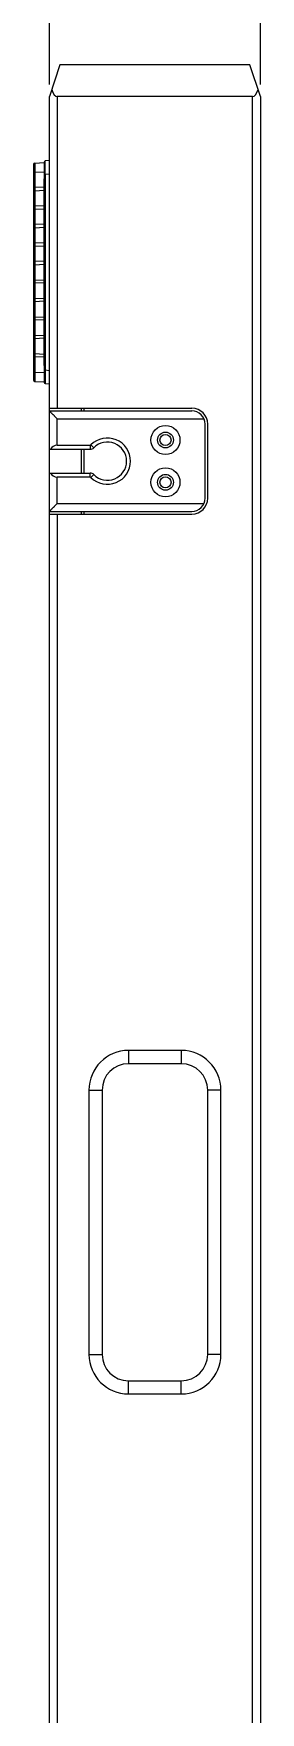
# Model space of a CAD drawing. Header units: millimetres. Extents: x 1177 to 3850, y 93 to 1984.
# Drawn here: x 2534 to 2620, y 803 to 1438 of the extents above; entities that cross this region are included whole.
import ezdxf

# ---------------------------------------------------------------- set-up
doc = ezdxf.new("R2010")
doc.units = ezdxf.units.MM
doc.header["$LTSCALE"] = 0.1
doc.layers.get('0').update_dxf_attribs({"lineweight": 13})
doc.layers.get('Defpoints').update_dxf_attribs({"lineweight": 9})
doc.layers.add('标注', color=251, linetype='Continuous', lineweight=9)
doc.styles.get("Standard").update_dxf_attribs({"font": 'arial.ttf'})
doc.dimstyles.new('STANDARD 9', dxfattribs={"dimscale": 9, "dimtxt": 2.5, "dimasz": 1.5, "dimexe": 0.5, "dimexo": 0.5, "dimgap": 0.5, "dimtad": 1, "dimtoh": 1, "dimdec": 1, "dimzin": 9, "dimdsep": 46, "dimtxsty": 'Standard', "dimcen": 0, "dimclrd": 256, "dimclre": 256, "dimclrt": 256, "dimadec": 0, "dimazin": 0, "dimtp": 0.01, "dimtm": 0.01, "dimtfac": 1, "dimtdec": 1, "dimtofl": 0, "dimtmove": 0, "dimatfit": 3, "dimfxl": 1, "dimtolj": 1, "dimtzin": 4, "dimlwd": -1, "dimlwe": -1, "dimarcsym": 0})

# ---------------------------------------------------------------- blocks, each defined once
blk = doc.blocks.new('*D6')
at = {"layer": 'Defpoints', "color": 0, "transparency": 16777216}
for p in [(2619.74, 1452.06), (2539.74, 1414.4), (2619.74, 1414.4)]:
    blk.add_point(p, dxfattribs=at)
at = {"layer": '标注', "transparency": 16777216}
for p, q in [((2539.74, 1418.9), (2539.74, 1456.56)), ((2619.74, 1418.9), (2619.74, 1456.56)), ((2553.24, 1452.06), (2606.24, 1452.06))]:
    blk.add_line(p, q, dxfattribs=at)
for points in [[(2553.24, 1454.31), (2553.24, 1449.81), (2539.74, 1452.06)], [(2606.24, 1454.31), (2606.24, 1449.81), (2619.74, 1452.06)]]:
    blk.add_solid(points, dxfattribs=at)
at = {"layer": '标注', "transparency": 16777216, "insert": (2579.74, 1468.05), "char_height": 22.5, "attachment_point": 5}
blk.add_mtext('\\A1;80', dxfattribs=at)

msp = doc.modelspace()

# ---------------------------------------------------------------- linework, layer by layer
for p, q in [((2539.74, 1296.4), (2593.74, 1296.4)), ((2551.74, 1296.4), (2551.74, 1295.4)), ((2552.74, 1296.4), (2552.74, 1295.4)), ((2539.74, 1295.4), (2593.74, 1295.4)), ((2542.74, 1292.4), (2598.32, 1292.4)), ((2542.74, 1282.4), (2542.74, 1292.4)), ((2598.74, 1262.4), (2598.74, 1290.4)), ((2599.74, 1262.4), (2599.74, 1290.4)), ((2539.74, 1280.9), (2555.16, 1280.9)), ((2542.74, 1282.4), (2555.16, 1282.4)), ((2551.74, 1280.9), (2551.74, 1271.9)), ((2552.74, 1280.9), (2552.74, 1271.9)), ((2555.16, 1282.4), (2555.16, 1280.9)), ((2555.51, 1282.55), (2556.58, 1281.49)), ((2539.74, 1271.9), (2555.16, 1271.9)), ((2555.16, 1270.4), (2555.16, 1271.9)), ((2555.51, 1270.25), (2556.58, 1271.31)), ((2555.16, 1270.4), (2542.74, 1270.4)), ((2542.74, 1260.4), (2542.74, 1270.4)), ((2542.74, 1260.4), (2598.32, 1260.4)), ((2539.74, 1257.4), (2593.74, 1257.4)), ((2539.74, 1256.4), (2593.74, 1256.4)), ((2542.74, 1256.4), (2542.74, 645.4)), ((2551.74, 1257.4), (2551.74, 1256.4)), ((2552.74, 1257.4), (2552.74, 1256.4)), ((2589.74, 1053.4), (2569.74, 1053.4)), ((2569.74, 1053.4), (2569.74, 1048.4)), ((2589.74, 1048.4), (2569.74, 1048.4)), ((2589.74, 1053.4), (2589.74, 1048.4)), ((2554.74, 1038.4), (2554.74, 938.4)), ((2554.74, 1038.4), (2559.74, 1038.4)), ((2559.74, 1038.4), (2559.74, 938.4)), ((2604.74, 1038.4), (2599.74, 1038.4)), ((2599.74, 938.4), (2599.74, 1038.4)), ((2604.74, 938.4), (2604.74, 1038.4)), ((2554.74, 938.4), (2559.74, 938.4)), ((2604.74, 938.4), (2599.74, 938.4)), ((2569.74, 923.4), (2569.74, 928.4)), ((2569.74, 928.4), (2589.74, 928.4)), ((2589.74, 923.4), (2589.74, 928.4)), ((2569.74, 923.4), (2589.74, 923.4))]:
    msp.add_line(p, q)
for centre, radius in [((2583.74, 1284.4), 5.5), ((2583.74, 1284.4), 3), ((2583.74, 1284.4), 2.1), ((2583.74, 1268.4), 5.5), ((2583.74, 1268.4), 3), ((2583.74, 1268.4), 2.1)]:
    msp.add_circle(centre, radius)
for centre, radius, start, end in [((2593.74, 1290.4), 6, 0, 90), ((2593.74, 1290.4), 5, 0, 90), ((2561.74, 1276.4), 8.75, 224.64425, 135.35575), ((2561.74, 1276.4), 7.25, 224.64425, 135.35575), ((2555.16, 1282.9), 0.5, 270, 315.35575), ((2555.16, 1282.9), 2, 270, 315.35575), ((2555.16, 1269.9), 2, 44.64425, 90), ((2555.16, 1269.9), 0.5, 44.64425, 90), ((2593.74, 1262.4), 6, 270, 0), ((2593.74, 1262.4), 5, 270, 0), ((2569.74, 1038.4), 15, 90, 180), ((2569.74, 1038.4), 10, 90, 180), ((2589.74, 1038.4), 15, 0, 90), ((2589.74, 1038.4), 10, 0, 90), ((2569.74, 938.4), 15, 180, 270), ((2569.74, 938.4), 10, 180, 270), ((2589.74, 938.4), 15, 270, 0), ((2589.74, 938.4), 10, 270, 0)]:
    msp.add_arc(centre, radius, start, end)
for centre, start_param, end_param in [((2542.74, 1279.4), -3.141593, -2.094395), ((2542.74, 1273.4), -1.047198, 0)]:
    msp.add_ellipse(centre, major_axis=(0, -3), ratio=1, start_param=start_param, end_param=end_param)
for points, knots in [([(2539.74, 1295.4), (2539.74, 1295.4), (2539.74, 1295.4), (2539.74, 1295.39), (2539.75, 1295.39), (2539.76, 1295.38), (2539.77, 1295.37), (2539.79, 1295.35), (2539.83, 1295.31), (2539.87, 1295.27), (2539.93, 1295.21), (2539.99, 1295.15), (2540.06, 1295.08), (2540.13, 1295.01), (2540.25, 1294.89), (2540.4, 1294.74), (2540.6, 1294.54), (2540.81, 1294.33), (2541.03, 1294.11), (2541.26, 1293.88), (2541.5, 1293.64), (2541.82, 1293.32), (2542.24, 1292.9), (2542.57, 1292.57), (2542.74, 1292.4)], [0, 0, 0, 0, 0.000405, 0.001729, 0.003957, 0.007068, 0.011043, 0.015862, 0.027945, 0.04312, 0.061179, 0.081914, 0.105105, 0.130524, 0.157942, 0.217974, 0.283816, 0.354262, 0.42841, 0.505453, 0.584793, 0.665895, 0.831721, 1, 1, 1, 1]), ([(2542.74, 1260.4), (2542.57, 1260.23), (2542.24, 1259.9), (2541.82, 1259.48), (2541.5, 1259.16), (2541.26, 1258.92), (2541.03, 1258.69), (2540.81, 1258.47), (2540.6, 1258.26), (2540.4, 1258.06), (2540.25, 1257.91), (2540.13, 1257.79), (2540.06, 1257.72), (2539.99, 1257.65), (2539.93, 1257.59), (2539.87, 1257.53), (2539.83, 1257.49), (2539.79, 1257.45), (2539.77, 1257.43), (2539.76, 1257.42), (2539.75, 1257.41), (2539.74, 1257.41), (2539.74, 1257.4), (2539.74, 1257.4), (2539.74, 1257.4)], [0, 0, 0, 0, 0.168313, 0.334178, 0.415272, 0.494611, 0.571651, 0.645793, 0.716242, 0.782069, 0.842096, 0.869506, 0.894921, 0.918111, 0.938843, 0.956892, 0.972056, 0.984138, 0.988961, 0.992941, 0.996057, 0.998286, 0.999606, 1, 1, 1, 1])]:
    msp.add_open_spline(points, degree=3, knots=knots)
at = {"layer": 'Defpoints'}
for p, q in [((2543.74, 1426.4), (2539.74, 1414.4)), ((2615.74, 1426.4), (2543.74, 1426.4)), ((2619.74, 1414.4), (2615.74, 1426.4)), ((2539.74, 645.4), (2539.74, 1414.4)), ((2616.74, 1414.4), (2542.74, 1414.4)), ((2542.74, 1414.4), (2542.74, 1296.4)), ((2616.74, 645.4), (2616.74, 1414.4)), ((2619.74, 1414.4), (2619.74, 645.4)), ((2533.74, 1388.72), (2533.74, 1307.08)), ((2534.21, 1389.22), (2537.74, 1389.4)), ((2534.21, 1389.22), (2534.21, 1306.58)), ((2534.21, 1385.72), (2537.74, 1385.9)), ((2537.74, 1389.5), (2537.74, 1383.25)), ((2538.2, 1385.02), (2537.74, 1385.02)), ((2539.74, 1390.14), (2538.2, 1390)), ((2538.2, 1385.02), (2539.74, 1385.16)), ((2538.2, 1385.02), (2538.2, 1310.78)), ((2537.74, 1379.9), (2534.21, 1380.08)), ((2534.21, 1378.72), (2537.74, 1378.9)), ((2537.74, 1382.9), (2537.74, 1383.25)), ((2537.74, 1382.55), (2537.74, 1382.9)), ((2537.74, 1376.25), (2537.74, 1382.55)), ((2537.74, 1372.9), (2534.21, 1373.08)), ((2537.74, 1375.9), (2537.74, 1376.25)), ((2537.74, 1375.55), (2537.74, 1375.9)), ((2537.74, 1369.25), (2537.74, 1375.55)), ((2534.21, 1371.72), (2537.74, 1371.9)), ((2537.74, 1365.9), (2534.21, 1366.08)), ((2537.74, 1368.9), (2537.74, 1369.25)), ((2537.74, 1368.55), (2537.74, 1368.9)), ((2537.74, 1362.25), (2537.74, 1368.55)), ((2534.21, 1364.72), (2537.74, 1364.9)), ((2537.74, 1361.9), (2537.74, 1362.25)), ((2537.74, 1361.55), (2537.74, 1361.9)), ((2537.74, 1355.25), (2537.74, 1361.55)), ((2537.74, 1358.9), (2534.21, 1359.08)), ((2534.21, 1357.72), (2537.74, 1357.9)), ((2537.74, 1354.9), (2537.74, 1355.25)), ((2537.74, 1354.55), (2537.74, 1354.9)), ((2537.74, 1348.25), (2537.74, 1354.55)), ((2537.74, 1351.9), (2534.21, 1352.08)), ((2534.21, 1350.72), (2537.74, 1350.9)), ((2537.74, 1347.9), (2537.74, 1348.25)), ((2537.74, 1347.55), (2537.74, 1347.9)), ((2537.74, 1341.25), (2537.74, 1347.55)), ((2534.21, 1345.08), (2537.74, 1344.9)), ((2537.74, 1343.9), (2534.21, 1343.72)), ((2537.74, 1340.9), (2537.74, 1341.25)), ((2537.74, 1340.55), (2537.74, 1340.9)), ((2537.74, 1334.25), (2537.74, 1340.55)), ((2534.21, 1338.08), (2537.74, 1337.9)), ((2537.74, 1336.9), (2534.21, 1336.72)), ((2537.74, 1333.9), (2537.74, 1334.25)), ((2534.21, 1331.08), (2537.74, 1330.9)), ((2537.74, 1329.9), (2534.21, 1329.72)), ((2537.74, 1333.55), (2537.74, 1333.9)), ((2537.74, 1327.25), (2537.74, 1333.55)), ((2534.21, 1324.08), (2537.74, 1323.9)), ((2537.74, 1322.9), (2534.21, 1322.72)), ((2537.74, 1326.9), (2537.74, 1327.25)), ((2537.74, 1326.55), (2537.74, 1326.9)), ((2537.74, 1320.25), (2537.74, 1326.55)), ((2534.21, 1317.08), (2537.74, 1316.9)), ((2537.74, 1315.9), (2534.21, 1315.72)), ((2537.74, 1319.9), (2537.74, 1320.25)), ((2537.74, 1319.55), (2537.74, 1319.9)), ((2537.74, 1313.25), (2537.74, 1319.55)), ((2534.21, 1310.08), (2537.74, 1309.9)), ((2537.74, 1312.9), (2537.74, 1313.25)), ((2537.74, 1312.55), (2537.74, 1312.9)), ((2537.74, 1312.55), (2537.74, 1306.3)), ((2537.74, 1310.78), (2538.2, 1310.78)), ((2539.74, 1310.64), (2538.2, 1310.78)), ((2534.21, 1306.58), (2537.74, 1306.4)), ((2538.2, 1305.8), (2539.74, 1305.66))]:
    msp.add_line(p, q, dxfattribs=at)
for centre, start, end in [((2534.24, 1388.72), 93, 180), ((2534.24, 1385.22), 93, 180), ((2538.24, 1389.5), 95.0011, 180), ((2534.24, 1380.58), 180, 267), ((2534.24, 1378.22), 93, 180), ((2534.24, 1373.58), 180, 267), ((2534.24, 1371.22), 93, 180), ((2534.24, 1366.58), 180, 267), ((2534.24, 1364.22), 93, 180), ((2534.24, 1359.58), 180, 267), ((2534.24, 1357.22), 93, 180), ((2534.24, 1352.58), 180, 267), ((2534.24, 1350.22), 93, 180), ((2534.24, 1345.58), 180, 267), ((2534.24, 1343.22), 93, 180), ((2534.24, 1338.58), 180, 267), ((2534.24, 1336.22), 93, 180), ((2534.24, 1331.58), 180, 267), ((2534.24, 1329.22), 93, 180), ((2534.24, 1324.58), 180, 267), ((2534.24, 1322.22), 93, 180), ((2534.24, 1317.58), 180, 267), ((2534.24, 1315.22), 93, 180), ((2534.24, 1310.58), 180, 267), ((2534.24, 1307.08), 180, 267), ((2538.24, 1306.3), 180, 264.9989)]:
    msp.add_arc(centre, 0.5, start, end, dxfattribs=at)
for centre, start_param, end_param in [((2542.74, 1423.4), -0.785398, 0), ((2616.74, 1423.4), 0, 0.785398)]:
    msp.add_ellipse(centre, major_axis=(0, -9), ratio=0.333333, start_param=start_param, end_param=end_param, dxfattribs=at)
for points, knots in [([(2538.2, 1385.02), (2538.19, 1385.35), (2538.19, 1385.98), (2538.18, 1386.76), (2538.18, 1387.36), (2538.18, 1387.78), (2538.18, 1388.17), (2538.18, 1388.53), (2538.18, 1388.86), (2538.18, 1389.15), (2538.18, 1389.37), (2538.18, 1389.52), (2538.18, 1389.62), (2538.18, 1389.71), (2538.18, 1389.78), (2538.19, 1389.85), (2538.19, 1389.9), (2538.19, 1389.94), (2538.19, 1389.96), (2538.19, 1389.98), (2538.19, 1389.99), (2538.19, 1390), (2538.19, 1390), (2538.19, 1390), (2538.2, 1390)], [0, 0, 0, 0, 0.195075, 0.382682, 0.471407, 0.555604, 0.634439, 0.707157, 0.773045, 0.831478, 0.881883, 0.903927, 0.923794, 0.941431, 0.956803, 0.969878, 0.980623, 0.989011, 0.992317, 0.995031, 0.997151, 0.998679, 0.999619, 1, 1, 1, 1]), ([(2538.2, 1310.78), (2538.19, 1310.45), (2538.19, 1309.82), (2538.18, 1309.04), (2538.18, 1308.44), (2538.18, 1308.02), (2538.18, 1307.63), (2538.18, 1307.27), (2538.18, 1306.94), (2538.18, 1306.65), (2538.18, 1306.43), (2538.18, 1306.28), (2538.18, 1306.18), (2538.18, 1306.09), (2538.18, 1306.02), (2538.19, 1305.95), (2538.19, 1305.9), (2538.19, 1305.86), (2538.19, 1305.84), (2538.19, 1305.82), (2538.19, 1305.81), (2538.19, 1305.8), (2538.19, 1305.8), (2538.19, 1305.8), (2538.2, 1305.8)], [0, 0, 0, 0, 0.195074, 0.38268, 0.471406, 0.555604, 0.634439, 0.707157, 0.773045, 0.831478, 0.881883, 0.903928, 0.923794, 0.941432, 0.956804, 0.969879, 0.980624, 0.989012, 0.992318, 0.995031, 0.997151, 0.998679, 0.999619, 1, 1, 1, 1])]:
    msp.add_open_spline(points, degree=3, knots=knots, dxfattribs=at)

# ---------------------------------------------------------------- dimensions: what is measured, and where the dimension line sits
at = {"layer": '标注'}
dim = msp.add_linear_dim(base=(2619.74, 1452.06), p1=(2539.74, 1414.4), p2=(2619.74, 1414.4), dimstyle='STANDARD 9', dxfattribs=at)
dim.commit()
dim.dimension.update_dxf_attribs({"geometry": '*D6', "text_midpoint": (2579.74, 1468.05)})

doc.saveas('drawing.dxf')
